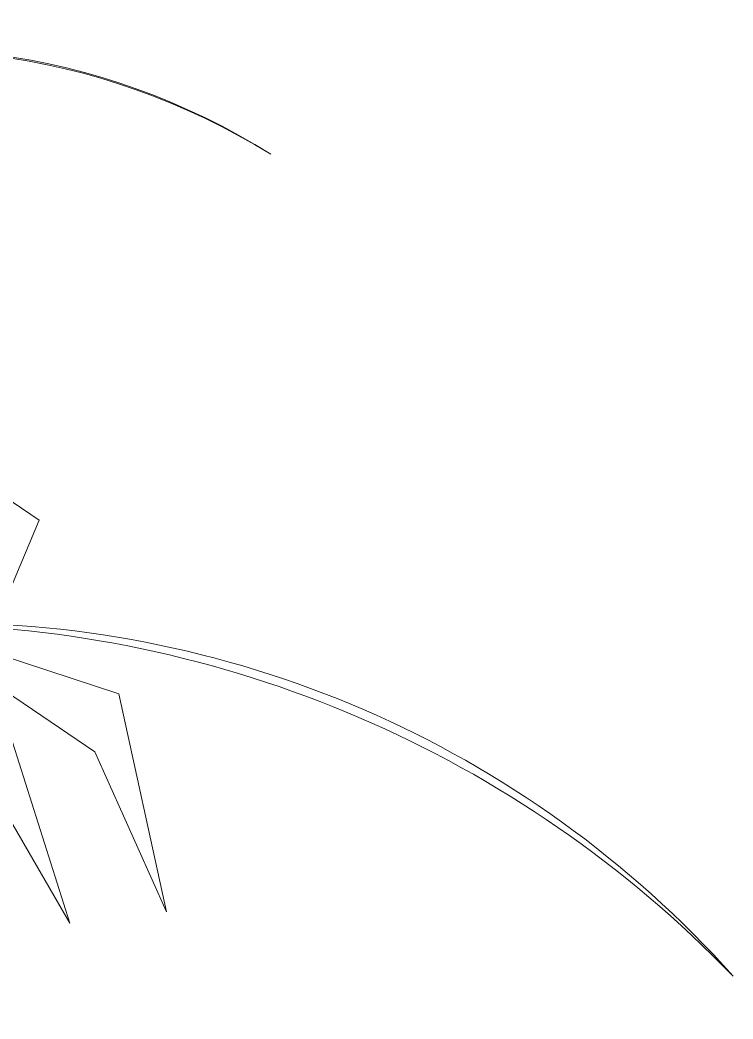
# Model space of a CAD drawing. Header units: millimetres. Extents: x -37049 to 129367, y 25385 to 90033.
# Drawn here: x 14266.5 to 14576.7, y 54543.9 to 54978.4 of the extents above; entities that cross this region are included whole.
import ezdxf

# ---------------------------------------------------------------- set-up
doc = ezdxf.new("R2010")
doc.units = ezdxf.units.MM
doc.header["$MEASUREMENT"] = 0
doc.layers.add('NCAY', color=3, linetype='Continuous', lineweight=13)

# ---------------------------------------------------------------- blocks, each defined once
blk = doc.blocks.new('A$C332C0D39')
at = {"layer": 'NCAY', "extrusion": (0, 0, -1)}
for centre, major_axis, start_param, end_param in [((1083.05, 3764.75), (-215.73, 215.73), 5.926479, 7.622311), ((1084.62, 3772.6), (210.43, 210.43), 4.329893, 6.06092), ((1101.37, 3360.3), (325.38, 325.38), 4.602858, 6.339597), ((1084.7, 3320.25), (353.28, 353.28), 4.706905, 6.30202)]:
    blk.add_ellipse(centre, major_axis=major_axis, ratio=1, start_param=start_param, end_param=end_param, dxfattribs=at)
at = {"layer": 'NCAY'}
for points in [[(1123.54, 3819.49), (1118.24, 3857.56), (1074.29, 3911.47), (1142.71, 3865.13)], [(1085.03, 3819.9), (1177.37, 3789.6), (1198.12, 3694.8), (1166.98, 3764.4)], [(1033.33, 3815.85), (1125.67, 3785.55), (1156.06, 3689.81), (1115.28, 3760.35)]]:
    blk.add_3dface(points, dxfattribs=at)

msp = doc.modelspace()

# ---------------------------------------------------------------- block references
at = {"layer": 'NCAY', "ltscale": 30, "rotation": 359.9999999999985}
msp.add_blockref('A$C332C0D39', (13132.09, 50895.75), dxfattribs=at)

doc.saveas('drawing.dxf')
